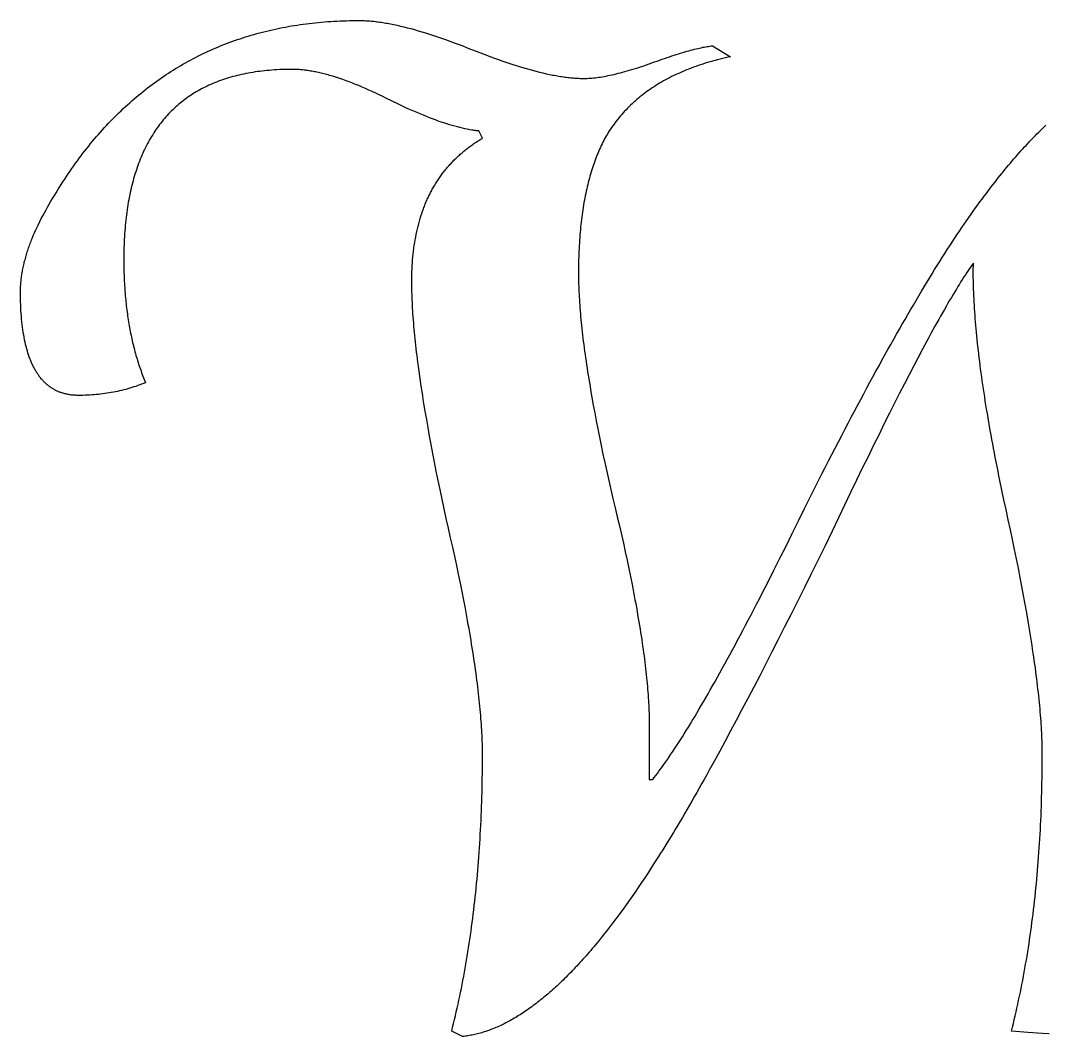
# Model space of a CAD drawing. Extents: x -388 to -35, y 578 to 1063.
# Drawn here: x -284.64 to -270.1, y 579.33 to 593.75 of the extents above; entities that cross this region are included whole.
import ezdxf

# ---------------------------------------------------------------- set-up
doc = ezdxf.new("R2010")
doc.units = 0
doc.layers.add('color#3f3f3fff', color=1, linetype='CONTINUOUS')

msp = doc.modelspace()

# ---------------------------------------------------------------- linework, layer by layer
at = {"layer": 'color#3f3f3fff'}
msp.add_lwpolyline([(-270.051, 579.365), (-270.146, 579.372), (-270.354, 579.388), (-270.586, 579.406), (-270.572, 579.46), (-270.559, 579.514), (-270.546, 579.568), (-270.533, 579.623), (-270.52, 579.678), (-270.508, 579.733), (-270.496, 579.788), (-270.484, 579.844), (-270.472, 579.9), (-270.46, 579.956), (-270.449, 580.012), (-270.438, 580.069), (-270.427, 580.126), (-270.416, 580.183), (-270.405, 580.24), (-270.395, 580.297), (-270.385, 580.355), (-270.375, 580.413), (-270.365, 580.471), (-270.356, 580.53), (-270.346, 580.589), (-270.337, 580.647), (-270.328, 580.707), (-270.32, 580.766), (-270.311, 580.826), (-270.303, 580.886), (-270.295, 580.946), (-270.287, 581.006), (-270.28, 581.067), (-270.272, 581.128), (-270.265, 581.189), (-270.258, 581.25), (-270.252, 581.312), (-270.245, 581.373), (-270.239, 581.435), (-270.233, 581.498), (-270.227, 581.56), (-270.221, 581.623), (-270.216, 581.686), (-270.211, 581.749), (-270.206, 581.813), (-270.201, 581.876), (-270.196, 581.94), (-270.192, 582.004), (-270.188, 582.069), (-270.184, 582.133), (-270.18, 582.198), (-270.176, 582.264), (-270.173, 582.329), (-270.17, 582.395), (-270.167, 582.46), (-270.164, 582.526), (-270.162, 582.593), (-270.16, 582.659), (-270.158, 582.726), (-270.156, 582.793), (-270.154, 582.86), (-270.153, 582.928), (-270.152, 582.996), (-270.151, 583.064), (-270.15, 583.132), (-270.15, 583.2), (-270.149, 583.269), (-270.149, 583.338), (-270.149, 583.374), (-270.15, 583.41), (-270.15, 583.447), (-270.151, 583.484), (-270.152, 583.522), (-270.154, 583.561), (-270.155, 583.6), (-270.157, 583.64), (-270.159, 583.68), (-270.162, 583.721), (-270.164, 583.763), (-270.167, 583.805), (-270.17, 583.847), (-270.174, 583.891), (-270.177, 583.935), (-270.181, 583.979), (-270.185, 584.024), (-270.19, 584.07), (-270.194, 584.116), (-270.199, 584.163), (-270.204, 584.21), (-270.21, 584.258), (-270.215, 584.307), (-270.221, 584.356), (-270.228, 584.406), (-270.234, 584.456), (-270.241, 584.507), (-270.247, 584.559), (-270.255, 584.611), (-270.262, 584.664), (-270.27, 584.717), (-270.278, 584.771), (-270.286, 584.825), (-270.294, 584.881), (-270.303, 584.936), (-270.312, 584.992), (-270.321, 585.049), (-270.33, 585.107), (-270.35, 585.223), (-270.37, 585.343), (-270.392, 585.464), (-270.415, 585.588), (-270.438, 585.714), (-270.463, 585.842), (-270.488, 585.973), (-270.515, 586.106), (-270.543, 586.242), (-270.571, 586.38), (-270.601, 586.52), (-270.631, 586.663), (-270.663, 586.808), (-270.693, 586.946), (-270.722, 587.083), (-270.75, 587.218), (-270.764, 587.285), (-270.777, 587.351), (-270.79, 587.417), (-270.803, 587.483), (-270.816, 587.547), (-270.828, 587.612), (-270.84, 587.676), (-270.852, 587.739), (-270.864, 587.802), (-270.875, 587.865), (-270.886, 587.927), (-270.897, 587.988), (-270.908, 588.049), (-270.918, 588.11), (-270.928, 588.17), (-270.938, 588.229), (-270.948, 588.289), (-270.957, 588.347), (-270.966, 588.405), (-270.975, 588.463), (-270.984, 588.52), (-270.992, 588.577), (-271, 588.633), (-271.008, 588.689), (-271.016, 588.745), (-271.023, 588.799), (-271.03, 588.854), (-271.037, 588.908), (-271.043, 588.961), (-271.05, 589.014), (-271.056, 589.067), (-271.062, 589.119), (-271.067, 589.17), (-271.073, 589.221), (-271.078, 589.272), (-271.083, 589.322), (-271.087, 589.371), (-271.092, 589.42), (-271.096, 589.469), (-271.099, 589.517), (-271.103, 589.565), (-271.106, 589.612), (-271.11, 589.659), (-271.112, 589.705), (-271.115, 589.751), (-271.117, 589.796), (-271.119, 589.841), (-271.121, 589.886), (-271.123, 589.929), (-271.124, 589.973), (-271.125, 590.016), (-271.126, 590.058), (-271.127, 590.1), (-271.127, 590.142), (-271.127, 590.183), (-271.127, 590.223), (-271.126, 590.263), (-271.126, 590.303), (-271.144, 590.278), (-271.162, 590.252), (-271.181, 590.226), (-271.2, 590.198), (-271.219, 590.169), (-271.239, 590.138), (-271.26, 590.107), (-271.281, 590.075), (-271.302, 590.041), (-271.324, 590.007), (-271.346, 589.971), (-271.368, 589.934), (-271.391, 589.896), (-271.415, 589.857), (-271.439, 589.817), (-271.463, 589.776), (-271.488, 589.734), (-271.513, 589.69), (-271.538, 589.646), (-271.564, 589.6), (-271.591, 589.553), (-271.618, 589.506), (-271.645, 589.457), (-271.673, 589.407), (-271.701, 589.355), (-271.729, 589.303), (-271.758, 589.25), (-271.788, 589.195), (-271.848, 589.083), (-271.91, 588.966), (-271.973, 588.845), (-272.038, 588.72), (-272.105, 588.59), (-272.174, 588.456), (-272.244, 588.317), (-272.316, 588.174), (-272.39, 588.026), (-272.465, 587.874), (-272.542, 587.718), (-272.621, 587.557), (-272.702, 587.392), (-272.784, 587.222), (-272.868, 587.048), (-272.954, 586.869), (-273.041, 586.687), (-273.13, 586.499), (-273.231, 586.294), (-273.33, 586.092), (-273.428, 585.895), (-273.524, 585.701), (-273.619, 585.51), (-273.712, 585.324), (-273.804, 585.141), (-273.895, 584.962), (-273.984, 584.787), (-274.072, 584.615), (-274.158, 584.448), (-274.243, 584.284), (-274.327, 584.124), (-274.409, 583.967), (-274.49, 583.815), (-274.57, 583.666), (-274.648, 583.521), (-274.724, 583.379), (-274.799, 583.242), (-274.873, 583.108), (-274.909, 583.043), (-274.945, 582.978), (-274.981, 582.914), (-275.016, 582.852), (-275.051, 582.79), (-275.086, 582.729), (-275.12, 582.669), (-275.154, 582.61), (-275.188, 582.553), (-275.221, 582.496), (-275.254, 582.439), (-275.286, 582.384), (-275.318, 582.33), (-275.35, 582.277), (-275.382, 582.225), (-275.413, 582.173), (-275.444, 582.123), (-275.474, 582.073), (-275.504, 582.025), (-275.534, 581.977), (-275.563, 581.93), (-275.592, 581.885), (-275.621, 581.84), (-275.649, 581.796), (-275.695, 581.724), (-275.742, 581.652), (-275.788, 581.582), (-275.834, 581.512), (-275.88, 581.444), (-275.926, 581.377), (-275.972, 581.311), (-276.018, 581.246), (-276.063, 581.182), (-276.108, 581.119), (-276.154, 581.057), (-276.199, 580.997), (-276.244, 580.937), (-276.289, 580.879), (-276.334, 580.821), (-276.378, 580.765), (-276.423, 580.71), (-276.467, 580.655), (-276.511, 580.602), (-276.533, 580.576), (-276.555, 580.55), (-276.577, 580.525), (-276.599, 580.499), (-276.621, 580.474), (-276.643, 580.449), (-276.665, 580.425), (-276.687, 580.401), (-276.709, 580.377), (-276.731, 580.353), (-276.753, 580.329), (-276.774, 580.306), (-276.796, 580.283), (-276.818, 580.261), (-276.839, 580.238), (-276.861, 580.216), (-276.882, 580.194), (-276.904, 580.173), (-276.926, 580.151), (-276.947, 580.13), (-276.968, 580.11), (-276.99, 580.089), (-277.011, 580.069), (-277.033, 580.049), (-277.054, 580.029), (-277.075, 580.01), (-277.097, 579.991), (-277.118, 579.972), (-277.139, 579.953), (-277.16, 579.935), (-277.181, 579.917), (-277.202, 579.899), (-277.224, 579.882), (-277.245, 579.864), (-277.266, 579.847), (-277.287, 579.831), (-277.308, 579.814), (-277.328, 579.798), (-277.349, 579.782), (-277.37, 579.767), (-277.391, 579.751), (-277.412, 579.736), (-277.433, 579.721), (-277.453, 579.707), (-277.474, 579.692), (-277.495, 579.678), (-277.515, 579.665), (-277.536, 579.651), (-277.557, 579.638), (-277.577, 579.625), (-277.598, 579.612), (-277.618, 579.6), (-277.639, 579.588), (-277.659, 579.576), (-277.679, 579.564), (-277.7, 579.553), (-277.72, 579.542), (-277.74, 579.531), (-277.761, 579.521), (-277.781, 579.511), (-277.801, 579.501), (-277.821, 579.491), (-277.841, 579.481), (-277.861, 579.472), (-277.881, 579.463), (-277.902, 579.455), (-277.922, 579.446), (-277.942, 579.438), (-277.961, 579.431), (-277.981, 579.423), (-278.001, 579.416), (-278.021, 579.409), (-278.041, 579.402), (-278.061, 579.396), (-278.081, 579.389), (-278.1, 579.383), (-278.12, 579.378), (-278.14, 579.372), (-278.159, 579.367), (-278.179, 579.362), (-278.198, 579.358), (-278.218, 579.354), (-278.237, 579.35), (-278.257, 579.346), (-278.276, 579.342), (-278.296, 579.339), (-278.315, 579.336), (-278.335, 579.333), (-278.354, 579.331), (-278.373, 579.329), (-278.527, 579.406), (-278.514, 579.46), (-278.5, 579.514), (-278.487, 579.568), (-278.474, 579.623), (-278.462, 579.678), (-278.449, 579.733), (-278.437, 579.788), (-278.425, 579.844), (-278.413, 579.9), (-278.402, 579.956), (-278.39, 580.012), (-278.379, 580.069), (-278.368, 580.126), (-278.357, 580.183), (-278.347, 580.24), (-278.336, 580.297), (-278.326, 580.355), (-278.316, 580.413), (-278.306, 580.471), (-278.297, 580.53), (-278.288, 580.589), (-278.279, 580.647), (-278.27, 580.707), (-278.261, 580.766), (-278.253, 580.826), (-278.244, 580.886), (-278.236, 580.946), (-278.229, 581.006), (-278.221, 581.067), (-278.214, 581.128), (-278.207, 581.189), (-278.2, 581.25), (-278.193, 581.312), (-278.186, 581.373), (-278.18, 581.435), (-278.174, 581.498), (-278.168, 581.56), (-278.163, 581.623), (-278.157, 581.686), (-278.152, 581.749), (-278.147, 581.813), (-278.142, 581.876), (-278.138, 581.94), (-278.133, 582.004), (-278.129, 582.069), (-278.125, 582.133), (-278.121, 582.198), (-278.118, 582.264), (-278.114, 582.329), (-278.111, 582.395), (-278.108, 582.46), (-278.106, 582.526), (-278.103, 582.593), (-278.101, 582.659), (-278.099, 582.726), (-278.097, 582.793), (-278.096, 582.86), (-278.094, 582.928), (-278.093, 582.996), (-278.092, 583.064), (-278.091, 583.132), (-278.091, 583.2), (-278.091, 583.269), (-278.09, 583.338), (-278.091, 583.374), (-278.091, 583.41), (-278.092, 583.447), (-278.092, 583.484), (-278.094, 583.521), (-278.095, 583.56), (-278.097, 583.598), (-278.098, 583.638), (-278.101, 583.678), (-278.103, 583.718), (-278.106, 583.759), (-278.109, 583.8), (-278.112, 583.842), (-278.115, 583.885), (-278.119, 583.927), (-278.123, 583.971), (-278.127, 584.015), (-278.131, 584.06), (-278.136, 584.105), (-278.141, 584.15), (-278.146, 584.196), (-278.151, 584.243), (-278.157, 584.29), (-278.163, 584.338), (-278.169, 584.386), (-278.175, 584.435), (-278.182, 584.484), (-278.189, 584.534), (-278.196, 584.585), (-278.203, 584.635), (-278.211, 584.687), (-278.219, 584.739), (-278.227, 584.791), (-278.236, 584.844), (-278.244, 584.898), (-278.253, 584.952), (-278.262, 585.006), (-278.272, 585.061), (-278.281, 585.117), (-278.291, 585.173), (-278.301, 585.23), (-278.312, 585.287), (-278.322, 585.345), (-278.333, 585.403), (-278.356, 585.521), (-278.38, 585.642), (-278.404, 585.764), (-278.43, 585.888), (-278.456, 586.015), (-278.484, 586.143), (-278.513, 586.274), (-278.542, 586.407), (-278.573, 586.542), (-278.604, 586.679), (-278.635, 586.818), (-278.664, 586.954), (-278.692, 587.089), (-278.719, 587.221), (-278.745, 587.351), (-278.77, 587.479), (-278.795, 587.604), (-278.818, 587.728), (-278.841, 587.849), (-278.862, 587.969), (-278.882, 588.086), (-278.902, 588.201), (-278.921, 588.313), (-278.93, 588.369), (-278.938, 588.424), (-278.947, 588.479), (-278.955, 588.533), (-278.963, 588.586), (-278.971, 588.639), (-278.978, 588.691), (-278.985, 588.743), (-278.993, 588.794), (-278.999, 588.845), (-279.006, 588.895), (-279.012, 588.945), (-279.018, 588.994), (-279.024, 589.042), (-279.03, 589.09), (-279.035, 589.138), (-279.04, 589.185), (-279.045, 589.231), (-279.05, 589.277), (-279.054, 589.322), (-279.058, 589.367), (-279.062, 589.411), (-279.066, 589.455), (-279.069, 589.498), (-279.073, 589.541), (-279.076, 589.583), (-279.078, 589.625), (-279.081, 589.666), (-279.083, 589.706), (-279.085, 589.746), (-279.087, 589.785), (-279.088, 589.824), (-279.09, 589.862), (-279.091, 589.9), (-279.092, 589.937), (-279.092, 589.974), (-279.093, 590.01), (-279.093, 590.046), (-279.093, 590.091), (-279.092, 590.135), (-279.091, 590.179), (-279.089, 590.222), (-279.087, 590.266), (-279.084, 590.308), (-279.081, 590.351), (-279.077, 590.392), (-279.073, 590.434), (-279.068, 590.475), (-279.063, 590.516), (-279.058, 590.556), (-279.051, 590.596), (-279.045, 590.635), (-279.038, 590.674), (-279.03, 590.712), (-279.022, 590.751), (-279.013, 590.788), (-279.004, 590.826), (-278.995, 590.863), (-278.985, 590.899), (-278.974, 590.935), (-278.963, 590.971), (-278.952, 591.006), (-278.94, 591.041), (-278.934, 591.058), (-278.927, 591.075), (-278.921, 591.092), (-278.914, 591.109), (-278.908, 591.126), (-278.901, 591.143), (-278.894, 591.16), (-278.887, 591.176), (-278.88, 591.192), (-278.873, 591.209), (-278.865, 591.225), (-278.858, 591.241), (-278.85, 591.257), (-278.842, 591.273), (-278.834, 591.289), (-278.826, 591.305), (-278.818, 591.32), (-278.81, 591.336), (-278.802, 591.351), (-278.793, 591.366), (-278.784, 591.382), (-278.776, 591.397), (-278.767, 591.412), (-278.758, 591.427), (-278.749, 591.441), (-278.739, 591.456), (-278.73, 591.471), (-278.721, 591.485), (-278.711, 591.499), (-278.701, 591.514), (-278.691, 591.528), (-278.681, 591.542), (-278.671, 591.556), (-278.661, 591.57), (-278.651, 591.583), (-278.64, 591.597), (-278.63, 591.611), (-278.619, 591.624), (-278.608, 591.637), (-278.597, 591.65), (-278.586, 591.664), (-278.575, 591.677), (-278.564, 591.69), (-278.552, 591.702), (-278.541, 591.715), (-278.529, 591.728), (-278.517, 591.74), (-278.505, 591.753), (-278.493, 591.765), (-278.481, 591.777), (-278.469, 591.789), (-278.456, 591.801), (-278.444, 591.813), (-278.431, 591.825), (-278.418, 591.836), (-278.405, 591.848), (-278.392, 591.859), (-278.379, 591.871), (-278.366, 591.882), (-278.353, 591.893), (-278.339, 591.904), (-278.325, 591.915), (-278.312, 591.926), (-278.298, 591.937), (-278.284, 591.947), (-278.27, 591.958), (-278.255, 591.968), (-278.241, 591.979), (-278.226, 591.989), (-278.212, 591.999), (-278.197, 592.009), (-278.182, 592.019), (-278.167, 592.029), (-278.152, 592.038), (-278.137, 592.048), (-278.122, 592.058), (-278.106, 592.067), (-278.09, 592.076), (-278.142, 592.179), (-278.158, 592.181), (-278.174, 592.183), (-278.19, 592.185), (-278.206, 592.187), (-278.222, 592.189), (-278.239, 592.192), (-278.272, 592.197), (-278.306, 592.204), (-278.34, 592.211), (-278.375, 592.219), (-278.411, 592.227), (-278.447, 592.236), (-278.484, 592.246), (-278.521, 592.257), (-278.559, 592.268), (-278.598, 592.28), (-278.637, 592.293), (-278.677, 592.306), (-278.717, 592.32), (-278.758, 592.335), (-278.8, 592.351), (-278.842, 592.367), (-278.885, 592.384), (-278.929, 592.401), (-278.973, 592.42), (-279.018, 592.439), (-279.063, 592.459), (-279.11, 592.479), (-279.157, 592.5), (-279.204, 592.522), (-279.253, 592.544), (-279.302, 592.568), (-279.351, 592.592), (-279.402, 592.616), (-279.453, 592.642), (-279.504, 592.667), (-279.554, 592.691), (-279.604, 592.715), (-279.653, 592.738), (-279.702, 592.76), (-279.75, 592.781), (-279.798, 592.802), (-279.845, 592.822), (-279.891, 592.84), (-279.936, 592.858), (-279.982, 592.876), (-280.026, 592.892), (-280.07, 592.908), (-280.113, 592.923), (-280.156, 592.937), (-280.198, 592.95), (-280.239, 592.962), (-280.26, 592.968), (-280.28, 592.974), (-280.3, 592.98), (-280.32, 592.985), (-280.34, 592.99), (-280.36, 592.995), (-280.38, 593), (-280.399, 593.004), (-280.418, 593.009), (-280.438, 593.013), (-280.457, 593.017), (-280.475, 593.02), (-280.494, 593.024), (-280.513, 593.027), (-280.531, 593.03), (-280.549, 593.033), (-280.567, 593.036), (-280.585, 593.038), (-280.603, 593.041), (-280.621, 593.043), (-280.638, 593.045), (-280.656, 593.046), (-280.673, 593.048), (-280.69, 593.049), (-280.707, 593.05), (-280.724, 593.051), (-280.74, 593.052), (-280.757, 593.052), (-280.773, 593.053), (-280.789, 593.053), (-280.826, 593.053), (-280.863, 593.052), (-280.9, 593.051), (-280.936, 593.05), (-280.972, 593.049), (-281.008, 593.047), (-281.043, 593.045), (-281.078, 593.042), (-281.113, 593.039), (-281.148, 593.036), (-281.182, 593.033), (-281.216, 593.029), (-281.25, 593.025), (-281.283, 593.021), (-281.316, 593.016), (-281.349, 593.011), (-281.382, 593.005), (-281.414, 592.999), (-281.446, 592.993), (-281.478, 592.987), (-281.509, 592.98), (-281.54, 592.973), (-281.571, 592.966), (-281.601, 592.958), (-281.631, 592.95), (-281.661, 592.941), (-281.691, 592.933), (-281.72, 592.924), (-281.749, 592.914), (-281.778, 592.905), (-281.807, 592.895), (-281.835, 592.884), (-281.863, 592.873), (-281.89, 592.862), (-281.917, 592.851), (-281.944, 592.839), (-281.971, 592.827), (-281.997, 592.815), (-282.024, 592.802), (-282.049, 592.789), (-282.075, 592.776), (-282.1, 592.762), (-282.125, 592.748), (-282.15, 592.734), (-282.174, 592.719), (-282.198, 592.704), (-282.222, 592.689), (-282.245, 592.673), (-282.269, 592.657), (-282.292, 592.641), (-282.314, 592.624), (-282.337, 592.607), (-282.359, 592.59), (-282.38, 592.573), (-282.402, 592.555), (-282.423, 592.536), (-282.444, 592.518), (-282.464, 592.499), (-282.485, 592.479), (-282.505, 592.46), (-282.524, 592.44), (-282.544, 592.42), (-282.563, 592.399), (-282.582, 592.378), (-282.6, 592.357), (-282.618, 592.335), (-282.636, 592.313), (-282.654, 592.291), (-282.671, 592.269), (-282.688, 592.246), (-282.705, 592.223), (-282.722, 592.199), (-282.738, 592.175), (-282.754, 592.151), (-282.769, 592.126), (-282.785, 592.101), (-282.8, 592.076), (-282.814, 592.051), (-282.829, 592.025), (-282.843, 591.999), (-282.857, 591.972), (-282.87, 591.945), (-282.884, 591.918), (-282.897, 591.891), (-282.909, 591.863), (-282.922, 591.835), (-282.934, 591.806), (-282.946, 591.777), (-282.957, 591.748), (-282.968, 591.719), (-282.979, 591.689), (-282.99, 591.659), (-283, 591.628), (-283.01, 591.597), (-283.02, 591.566), (-283.03, 591.535), (-283.039, 591.503), (-283.048, 591.471), (-283.056, 591.439), (-283.065, 591.406), (-283.073, 591.373), (-283.08, 591.339), (-283.088, 591.305), (-283.095, 591.271), (-283.102, 591.237), (-283.109, 591.202), (-283.115, 591.167), (-283.121, 591.132), (-283.126, 591.096), (-283.132, 591.06), (-283.137, 591.023), (-283.142, 590.987), (-283.146, 590.95), (-283.151, 590.912), (-283.154, 590.875), (-283.158, 590.837), (-283.161, 590.798), (-283.165, 590.759), (-283.167, 590.72), (-283.17, 590.681), (-283.172, 590.641), (-283.174, 590.601), (-283.175, 590.561), (-283.177, 590.52), (-283.178, 590.479), (-283.179, 590.438), (-283.179, 590.396), (-283.179, 590.354), (-283.179, 590.323), (-283.179, 590.292), (-283.178, 590.261), (-283.178, 590.23), (-283.177, 590.199), (-283.176, 590.169), (-283.175, 590.138), (-283.174, 590.108), (-283.173, 590.077), (-283.172, 590.047), (-283.17, 590.017), (-283.168, 589.987), (-283.166, 589.958), (-283.164, 589.928), (-283.162, 589.899), (-283.16, 589.869), (-283.157, 589.84), (-283.155, 589.811), (-283.152, 589.782), (-283.149, 589.753), (-283.146, 589.724), (-283.143, 589.696), (-283.139, 589.667), (-283.136, 589.639), (-283.132, 589.61), (-283.128, 589.582), (-283.124, 589.554), (-283.12, 589.526), (-283.116, 589.499), (-283.111, 589.471), (-283.107, 589.444), (-283.102, 589.416), (-283.097, 589.389), (-283.092, 589.362), (-283.087, 589.335), (-283.082, 589.308), (-283.076, 589.281), (-283.07, 589.255), (-283.065, 589.228), (-283.059, 589.202), (-283.053, 589.176), (-283.046, 589.149), (-283.04, 589.123), (-283.033, 589.098), (-283.027, 589.072), (-283.02, 589.046), (-283.013, 589.021), (-283.006, 588.995), (-282.998, 588.97), (-282.991, 588.945), (-282.983, 588.92), (-282.976, 588.895), (-282.968, 588.87), (-282.96, 588.846), (-282.951, 588.821), (-282.943, 588.797), (-282.934, 588.773), (-282.926, 588.749), (-282.917, 588.725), (-282.908, 588.701), (-282.899, 588.677), (-282.89, 588.654), (-282.88, 588.63), (-282.871, 588.607), (-282.898, 588.596), (-282.926, 588.585), (-282.953, 588.575), (-282.981, 588.565), (-283.009, 588.555), (-283.037, 588.546), (-283.066, 588.537), (-283.094, 588.528), (-283.123, 588.52), (-283.151, 588.512), (-283.18, 588.504), (-283.209, 588.497), (-283.238, 588.49), (-283.268, 588.484), (-283.297, 588.478), (-283.327, 588.472), (-283.357, 588.466), (-283.387, 588.461), (-283.417, 588.456), (-283.447, 588.452), (-283.477, 588.448), (-283.508, 588.444), (-283.539, 588.441), (-283.569, 588.438), (-283.6, 588.435), (-283.632, 588.433), (-283.663, 588.431), (-283.694, 588.43), (-283.726, 588.428), (-283.758, 588.427), (-283.79, 588.427), (-283.822, 588.427), (-283.834, 588.427), (-283.847, 588.427), (-283.86, 588.428), (-283.872, 588.428), (-283.885, 588.429), (-283.897, 588.43), (-283.909, 588.431), (-283.921, 588.432), (-283.933, 588.434), (-283.945, 588.436), (-283.957, 588.438), (-283.969, 588.44), (-283.98, 588.442), (-283.992, 588.444), (-284.003, 588.447), (-284.014, 588.45), (-284.026, 588.453), (-284.037, 588.456), (-284.048, 588.459), (-284.059, 588.463), (-284.069, 588.466), (-284.08, 588.47), (-284.091, 588.474), (-284.101, 588.478), (-284.112, 588.483), (-284.122, 588.487), (-284.132, 588.492), (-284.142, 588.497), (-284.152, 588.502), (-284.162, 588.507), (-284.172, 588.513), (-284.181, 588.518), (-284.191, 588.524), (-284.201, 588.53), (-284.21, 588.536), (-284.219, 588.543), (-284.228, 588.549), (-284.237, 588.556), (-284.246, 588.563), (-284.255, 588.57), (-284.264, 588.577), (-284.273, 588.584), (-284.281, 588.592), (-284.29, 588.6), (-284.298, 588.608), (-284.307, 588.616), (-284.315, 588.624), (-284.323, 588.633), (-284.331, 588.641), (-284.339, 588.65), (-284.346, 588.659), (-284.354, 588.669), (-284.362, 588.678), (-284.369, 588.687), (-284.377, 588.697), (-284.384, 588.707), (-284.391, 588.717), (-284.398, 588.728), (-284.405, 588.738), (-284.412, 588.749), (-284.419, 588.759), (-284.425, 588.77), (-284.432, 588.782), (-284.438, 588.793), (-284.445, 588.805), (-284.451, 588.816), (-284.457, 588.828), (-284.463, 588.84), (-284.469, 588.852), (-284.475, 588.865), (-284.481, 588.877), (-284.487, 588.89), (-284.492, 588.903), (-284.498, 588.916), (-284.503, 588.93), (-284.508, 588.943), (-284.513, 588.957), (-284.519, 588.971), (-284.524, 588.985), (-284.528, 588.999), (-284.533, 589.013), (-284.538, 589.028), (-284.547, 589.058), (-284.555, 589.088), (-284.564, 589.119), (-284.572, 589.151), (-284.579, 589.184), (-284.586, 589.217), (-284.593, 589.251), (-284.599, 589.285), (-284.605, 589.321), (-284.61, 589.357), (-284.615, 589.394), (-284.62, 589.431), (-284.624, 589.47), (-284.628, 589.509), (-284.631, 589.548), (-284.634, 589.589), (-284.637, 589.63), (-284.639, 589.672), (-284.641, 589.714), (-284.642, 589.758), (-284.643, 589.802), (-284.644, 589.846), (-284.644, 589.892), (-284.644, 589.909), (-284.644, 589.926), (-284.643, 589.943), (-284.643, 589.96), (-284.642, 589.977), (-284.641, 589.994), (-284.639, 590.011), (-284.638, 590.029), (-284.636, 590.046), (-284.635, 590.063), (-284.633, 590.081), (-284.63, 590.099), (-284.628, 590.116), (-284.626, 590.134), (-284.623, 590.152), (-284.62, 590.17), (-284.617, 590.187), (-284.614, 590.205), (-284.61, 590.223), (-284.606, 590.242), (-284.603, 590.26), (-284.598, 590.278), (-284.594, 590.296), (-284.59, 590.315), (-284.585, 590.333), (-284.58, 590.351), (-284.575, 590.37), (-284.57, 590.389), (-284.565, 590.407), (-284.559, 590.426), (-284.554, 590.445), (-284.548, 590.464), (-284.542, 590.482), (-284.535, 590.501), (-284.529, 590.52), (-284.522, 590.54), (-284.515, 590.559), (-284.508, 590.578), (-284.501, 590.597), (-284.493, 590.617), (-284.486, 590.636), (-284.478, 590.655), (-284.462, 590.695), (-284.445, 590.734), (-284.427, 590.774), (-284.409, 590.813), (-284.39, 590.854), (-284.37, 590.894), (-284.349, 590.935), (-284.327, 590.975), (-284.305, 591.017), (-284.282, 591.058), (-284.259, 591.1), (-284.235, 591.141), (-284.212, 591.182), (-284.188, 591.222), (-284.164, 591.262), (-284.14, 591.302), (-284.116, 591.342), (-284.091, 591.381), (-284.067, 591.42), (-284.042, 591.459), (-284.017, 591.497), (-283.992, 591.535), (-283.966, 591.573), (-283.941, 591.61), (-283.915, 591.647), (-283.889, 591.684), (-283.863, 591.72), (-283.837, 591.756), (-283.811, 591.792), (-283.784, 591.827), (-283.758, 591.862), (-283.731, 591.897), (-283.704, 591.931), (-283.676, 591.965), (-283.649, 591.999), (-283.621, 592.033), (-283.594, 592.066), (-283.566, 592.099), (-283.538, 592.131), (-283.509, 592.163), (-283.481, 592.195), (-283.452, 592.227), (-283.423, 592.258), (-283.394, 592.289), (-283.365, 592.319), (-283.336, 592.349), (-283.306, 592.379), (-283.277, 592.409), (-283.247, 592.438), (-283.217, 592.467), (-283.186, 592.496), (-283.156, 592.524), (-283.125, 592.552), (-283.095, 592.579), (-283.064, 592.607), (-283.033, 592.634), (-283.001, 592.66), (-282.97, 592.687), (-282.938, 592.713), (-282.906, 592.738), (-282.874, 592.764), (-282.842, 592.789), (-282.81, 592.814), (-282.777, 592.838), (-282.745, 592.862), (-282.712, 592.886), (-282.679, 592.909), (-282.646, 592.932), (-282.612, 592.955), (-282.579, 592.978), (-282.545, 593), (-282.511, 593.021), (-282.477, 593.043), (-282.443, 593.064), (-282.408, 593.085), (-282.373, 593.105), (-282.339, 593.126), (-282.304, 593.146), (-282.269, 593.165), (-282.233, 593.184), (-282.198, 593.203), (-282.162, 593.222), (-282.126, 593.24), (-282.09, 593.258), (-282.054, 593.276), (-282.018, 593.293), (-281.981, 593.31), (-281.944, 593.326), (-281.907, 593.343), (-281.87, 593.359), (-281.833, 593.374), (-281.796, 593.39), (-281.758, 593.405), (-281.72, 593.42), (-281.682, 593.434), (-281.644, 593.448), (-281.606, 593.462), (-281.567, 593.475), (-281.529, 593.488), (-281.49, 593.501), (-281.451, 593.513), (-281.412, 593.526), (-281.372, 593.537), (-281.333, 593.549), (-281.293, 593.56), (-281.253, 593.571), (-281.213, 593.581), (-281.173, 593.591), (-281.132, 593.601), (-281.092, 593.611), (-281.051, 593.62), (-281.01, 593.629), (-280.969, 593.638), (-280.928, 593.646), (-280.886, 593.654), (-280.845, 593.661), (-280.803, 593.669), (-280.761, 593.675), (-280.719, 593.682), (-280.676, 593.688), (-280.634, 593.694), (-280.591, 593.7), (-280.548, 593.705), (-280.505, 593.71), (-280.462, 593.715), (-280.418, 593.719), (-280.375, 593.723), (-280.331, 593.727), (-280.287, 593.731), (-280.243, 593.734), (-280.199, 593.736), (-280.154, 593.739), (-280.11, 593.741), (-280.065, 593.743), (-280.02, 593.744), (-279.975, 593.745), (-279.929, 593.746), (-279.884, 593.747), (-279.838, 593.747), (-279.82, 593.747), (-279.802, 593.746), (-279.784, 593.746), (-279.766, 593.745), (-279.747, 593.744), (-279.728, 593.743), (-279.709, 593.742), (-279.69, 593.74), (-279.67, 593.739), (-279.65, 593.737), (-279.63, 593.735), (-279.61, 593.732), (-279.589, 593.73), (-279.569, 593.727), (-279.548, 593.724), (-279.526, 593.721), (-279.505, 593.718), (-279.483, 593.714), (-279.462, 593.71), (-279.44, 593.707), (-279.417, 593.702), (-279.395, 593.698), (-279.372, 593.694), (-279.349, 593.689), (-279.302, 593.679), (-279.255, 593.668), (-279.206, 593.656), (-279.157, 593.644), (-279.107, 593.631), (-279.056, 593.617), (-279.004, 593.602), (-278.951, 593.586), (-278.897, 593.57), (-278.842, 593.552), (-278.786, 593.534), (-278.73, 593.515), (-278.672, 593.496), (-278.614, 593.475), (-278.555, 593.454), (-278.494, 593.432), (-278.433, 593.409), (-278.371, 593.385), (-278.308, 593.361), (-278.245, 593.336), (-278.181, 593.31), (-278.118, 593.286), (-278.056, 593.262), (-277.995, 593.239), (-277.935, 593.217), (-277.875, 593.196), (-277.817, 593.175), (-277.76, 593.156), (-277.703, 593.137), (-277.647, 593.119), (-277.593, 593.101), (-277.539, 593.085), (-277.486, 593.069), (-277.434, 593.054), (-277.383, 593.04), (-277.332, 593.027), (-277.283, 593.015), (-277.235, 593.003), (-277.187, 592.992), (-277.14, 592.982), (-277.117, 592.977), (-277.095, 592.973), (-277.072, 592.969), (-277.05, 592.964), (-277.028, 592.961), (-277.006, 592.957), (-276.984, 592.953), (-276.963, 592.95), (-276.942, 592.947), (-276.921, 592.944), (-276.9, 592.941), (-276.88, 592.939), (-276.859, 592.936), (-276.839, 592.934), (-276.819, 592.932), (-276.8, 592.931), (-276.78, 592.929), (-276.761, 592.928), (-276.742, 592.927), (-276.724, 592.926), (-276.705, 592.925), (-276.687, 592.925), (-276.669, 592.924), (-276.651, 592.924), (-276.63, 592.925), (-276.608, 592.925), (-276.586, 592.926), (-276.564, 592.928), (-276.541, 592.929), (-276.517, 592.932), (-276.493, 592.934), (-276.468, 592.937), (-276.443, 592.941), (-276.417, 592.944), (-276.391, 592.949), (-276.365, 592.953), (-276.337, 592.958), (-276.31, 592.964), (-276.282, 592.969), (-276.253, 592.976), (-276.224, 592.982), (-276.194, 592.989), (-276.164, 592.997), (-276.133, 593.005), (-276.102, 593.013), (-276.07, 593.021), (-276.038, 593.031), (-276.006, 593.04), (-275.972, 593.05), (-275.939, 593.06), (-275.904, 593.071), (-275.87, 593.082), (-275.835, 593.093), (-275.799, 593.105), (-275.763, 593.117), (-275.726, 593.13), (-275.65, 593.158), (-275.613, 593.171), (-275.577, 593.185), (-275.541, 593.197), (-275.506, 593.209), (-275.472, 593.221), (-275.439, 593.233), (-275.406, 593.244), (-275.373, 593.254), (-275.341, 593.265), (-275.31, 593.274), (-275.28, 593.284), (-275.25, 593.293), (-275.221, 593.302), (-275.193, 593.31), (-275.165, 593.318), (-275.138, 593.325), (-275.111, 593.332), (-275.086, 593.339), (-275.06, 593.345), (-275.036, 593.351), (-275.012, 593.356), (-274.989, 593.361), (-274.966, 593.366), (-274.944, 593.37), (-274.923, 593.374), (-274.902, 593.377), (-274.882, 593.38), (-274.863, 593.383), (-274.845, 593.385), (-274.827, 593.387), (-274.57, 593.233), (-274.607, 593.225), (-274.644, 593.216), (-274.681, 593.207), (-274.718, 593.198), (-274.754, 593.189), (-274.79, 593.18), (-274.825, 593.17), (-274.861, 593.16), (-274.896, 593.15), (-274.93, 593.139), (-274.964, 593.128), (-274.998, 593.117), (-275.032, 593.106), (-275.065, 593.094), (-275.098, 593.083), (-275.13, 593.07), (-275.162, 593.058), (-275.194, 593.045), (-275.226, 593.033), (-275.257, 593.019), (-275.288, 593.006), (-275.318, 592.992), (-275.348, 592.978), (-275.378, 592.964), (-275.407, 592.95), (-275.436, 592.935), (-275.465, 592.92), (-275.494, 592.905), (-275.522, 592.889), (-275.549, 592.873), (-275.577, 592.857), (-275.604, 592.841), (-275.631, 592.824), (-275.657, 592.807), (-275.683, 592.79), (-275.709, 592.773), (-275.734, 592.755), (-275.759, 592.737), (-275.784, 592.719), (-275.808, 592.701), (-275.832, 592.682), (-275.856, 592.663), (-275.879, 592.644), (-275.902, 592.624), (-275.925, 592.604), (-275.947, 592.584), (-275.969, 592.564), (-275.991, 592.544), (-276.012, 592.523), (-276.033, 592.502), (-276.054, 592.48), (-276.074, 592.459), (-276.094, 592.437), (-276.114, 592.415), (-276.133, 592.392), (-276.152, 592.37), (-276.171, 592.347), (-276.189, 592.324), (-276.207, 592.3), (-276.224, 592.276), (-276.242, 592.253), (-276.259, 592.228), (-276.275, 592.204), (-276.291, 592.179), (-276.305, 592.157), (-276.318, 592.135), (-276.331, 592.113), (-276.344, 592.09), (-276.357, 592.067), (-276.37, 592.043), (-276.382, 592.02), (-276.394, 591.995), (-276.406, 591.971), (-276.417, 591.946), (-276.429, 591.921), (-276.44, 591.896), (-276.451, 591.871), (-276.462, 591.845), (-276.472, 591.818), (-276.483, 591.792), (-276.493, 591.765), (-276.503, 591.738), (-276.512, 591.71), (-276.522, 591.683), (-276.531, 591.654), (-276.54, 591.626), (-276.549, 591.597), (-276.558, 591.568), (-276.566, 591.539), (-276.574, 591.509), (-276.582, 591.479), (-276.59, 591.449), (-276.598, 591.418), (-276.605, 591.387), (-276.612, 591.356), (-276.619, 591.324), (-276.626, 591.293), (-276.632, 591.26), (-276.639, 591.228), (-276.645, 591.195), (-276.651, 591.162), (-276.656, 591.128), (-276.662, 591.095), (-276.667, 591.061), (-276.672, 591.026), (-276.677, 590.992), (-276.681, 590.957), (-276.686, 590.921), (-276.69, 590.886), (-276.694, 590.85), (-276.698, 590.813), (-276.701, 590.777), (-276.704, 590.74), (-276.707, 590.703), (-276.71, 590.665), (-276.713, 590.627), (-276.715, 590.589), (-276.718, 590.551), (-276.72, 590.512), (-276.722, 590.473), (-276.723, 590.433), (-276.725, 590.394), (-276.726, 590.354), (-276.727, 590.313), (-276.727, 590.273), (-276.728, 590.232), (-276.728, 590.19), (-276.728, 590.149), (-276.728, 590.115), (-276.728, 590.08), (-276.727, 590.045), (-276.726, 590.01), (-276.725, 589.974), (-276.724, 589.937), (-276.723, 589.9), (-276.721, 589.863), (-276.719, 589.825), (-276.716, 589.786), (-276.714, 589.747), (-276.711, 589.708), (-276.708, 589.668), (-276.705, 589.627), (-276.702, 589.586), (-276.698, 589.545), (-276.694, 589.503), (-276.69, 589.46), (-276.685, 589.417), (-276.681, 589.374), (-276.676, 589.33), (-276.671, 589.285), (-276.665, 589.24), (-276.66, 589.195), (-276.654, 589.149), (-276.648, 589.102), (-276.641, 589.055), (-276.635, 589.007), (-276.628, 588.959), (-276.621, 588.911), (-276.614, 588.862), (-276.606, 588.812), (-276.599, 588.762), (-276.591, 588.712), (-276.582, 588.661), (-276.574, 588.609), (-276.565, 588.557), (-276.556, 588.504), (-276.538, 588.398), (-276.518, 588.289), (-276.498, 588.179), (-276.476, 588.066), (-276.454, 587.951), (-276.43, 587.835), (-276.406, 587.716), (-276.381, 587.595), (-276.354, 587.473), (-276.327, 587.348), (-276.299, 587.221), (-276.27, 587.093), (-276.24, 586.962), (-276.208, 586.831), (-276.178, 586.702), (-276.148, 586.576), (-276.12, 586.451), (-276.092, 586.328), (-276.065, 586.208), (-276.04, 586.089), (-276.015, 585.972), (-275.992, 585.858), (-275.969, 585.745), (-275.958, 585.69), (-275.947, 585.634), (-275.937, 585.58), (-275.927, 585.526), (-275.917, 585.472), (-275.907, 585.419), (-275.898, 585.367), (-275.889, 585.315), (-275.88, 585.263), (-275.871, 585.212), (-275.863, 585.161), (-275.855, 585.111), (-275.847, 585.062), (-275.839, 585.013), (-275.832, 584.964), (-275.824, 584.916), (-275.818, 584.869), (-275.811, 584.822), (-275.804, 584.775), (-275.798, 584.729), (-275.792, 584.684), (-275.787, 584.639), (-275.781, 584.594), (-275.776, 584.55), (-275.771, 584.507), (-275.767, 584.464), (-275.762, 584.421), (-275.758, 584.379), (-275.754, 584.337), (-275.751, 584.296), (-275.747, 584.256), (-275.744, 584.216), (-275.741, 584.176), (-275.739, 584.137), (-275.736, 584.099), (-275.734, 584.061), (-275.732, 584.023), (-275.731, 583.986), (-275.729, 583.95), (-275.728, 583.914), (-275.727, 583.878), (-275.727, 583.843), (-275.726, 583.809), (-275.726, 583.775), (-275.726, 582.978), (-275.675, 582.978), (-275.654, 583.005), (-275.632, 583.033), (-275.609, 583.063), (-275.587, 583.093), (-275.564, 583.124), (-275.54, 583.156), (-275.516, 583.19), (-275.492, 583.224), (-275.467, 583.26), (-275.442, 583.296), (-275.417, 583.334), (-275.391, 583.372), (-275.364, 583.412), (-275.338, 583.453), (-275.311, 583.494), (-275.283, 583.537), (-275.255, 583.581), (-275.227, 583.626), (-275.199, 583.672), (-275.17, 583.719), (-275.14, 583.767), (-275.11, 583.816), (-275.08, 583.867), (-275.05, 583.918), (-275.019, 583.97), (-274.987, 584.024), (-274.956, 584.078), (-274.924, 584.134), (-274.891, 584.19), (-274.858, 584.248), (-274.825, 584.306), (-274.791, 584.366), (-274.757, 584.427), (-274.723, 584.489), (-274.688, 584.552), (-274.653, 584.616), (-274.617, 584.68), (-274.581, 584.747), (-274.545, 584.814), (-274.508, 584.882), (-274.471, 584.951), (-274.434, 585.021), (-274.396, 585.092), (-274.358, 585.165), (-274.319, 585.238), (-274.28, 585.313), (-274.241, 585.388), (-274.201, 585.465), (-274.161, 585.542), (-274.121, 585.621), (-274.039, 585.782), (-273.955, 585.946), (-273.87, 586.115), (-273.784, 586.289), (-273.696, 586.466), (-273.607, 586.648), (-273.516, 586.833), (-273.418, 587.028), (-273.322, 587.218), (-273.274, 587.312), (-273.227, 587.405), (-273.18, 587.497), (-273.133, 587.588), (-273.087, 587.679), (-273.04, 587.768), (-272.994, 587.856), (-272.949, 587.944), (-272.903, 588.031), (-272.858, 588.117), (-272.813, 588.201), (-272.769, 588.285), (-272.725, 588.368), (-272.681, 588.451), (-272.637, 588.532), (-272.594, 588.612), (-272.551, 588.692), (-272.508, 588.77), (-272.465, 588.848), (-272.423, 588.925), (-272.381, 589.001), (-272.34, 589.076), (-272.298, 589.15), (-272.257, 589.223), (-272.216, 589.295), (-272.176, 589.366), (-272.136, 589.437), (-272.096, 589.506), (-272.056, 589.575), (-272.017, 589.643), (-271.978, 589.709), (-271.939, 589.775), (-271.901, 589.84), (-271.863, 589.904), (-271.825, 589.968), (-271.787, 590.03), (-271.75, 590.091), (-271.713, 590.152), (-271.676, 590.211), (-271.64, 590.27), (-271.603, 590.328), (-271.568, 590.385), (-271.532, 590.441), (-271.497, 590.496), (-271.462, 590.55), (-271.427, 590.603), (-271.393, 590.655), (-271.359, 590.707), (-271.325, 590.757), (-271.291, 590.807), (-271.258, 590.856), (-271.225, 590.904), (-271.192, 590.951), (-271.16, 590.997), (-271.128, 591.042), (-271.096, 591.086), (-271.064, 591.129), (-271.033, 591.172), (-271.002, 591.213), (-270.971, 591.254), (-270.947, 591.287), (-270.922, 591.32), (-270.898, 591.353), (-270.873, 591.385), (-270.849, 591.417), (-270.824, 591.449), (-270.799, 591.481), (-270.775, 591.512), (-270.75, 591.543), (-270.725, 591.574), (-270.7, 591.605), (-270.676, 591.635), (-270.651, 591.665), (-270.626, 591.695), (-270.601, 591.724), (-270.576, 591.754), (-270.551, 591.783), (-270.526, 591.812), (-270.501, 591.84), (-270.476, 591.868), (-270.451, 591.896), (-270.426, 591.924), (-270.401, 591.952), (-270.375, 591.979), (-270.35, 592.006), (-270.325, 592.032), (-270.3, 592.059), (-270.275, 592.085), (-270.249, 592.111), (-270.224, 592.137), (-270.199, 592.162), (-270.173, 592.187), (-270.148, 592.212), (-270.122, 592.237), (-270.097, 592.261)], dxfattribs=at)

doc.saveas('drawing.dxf')
